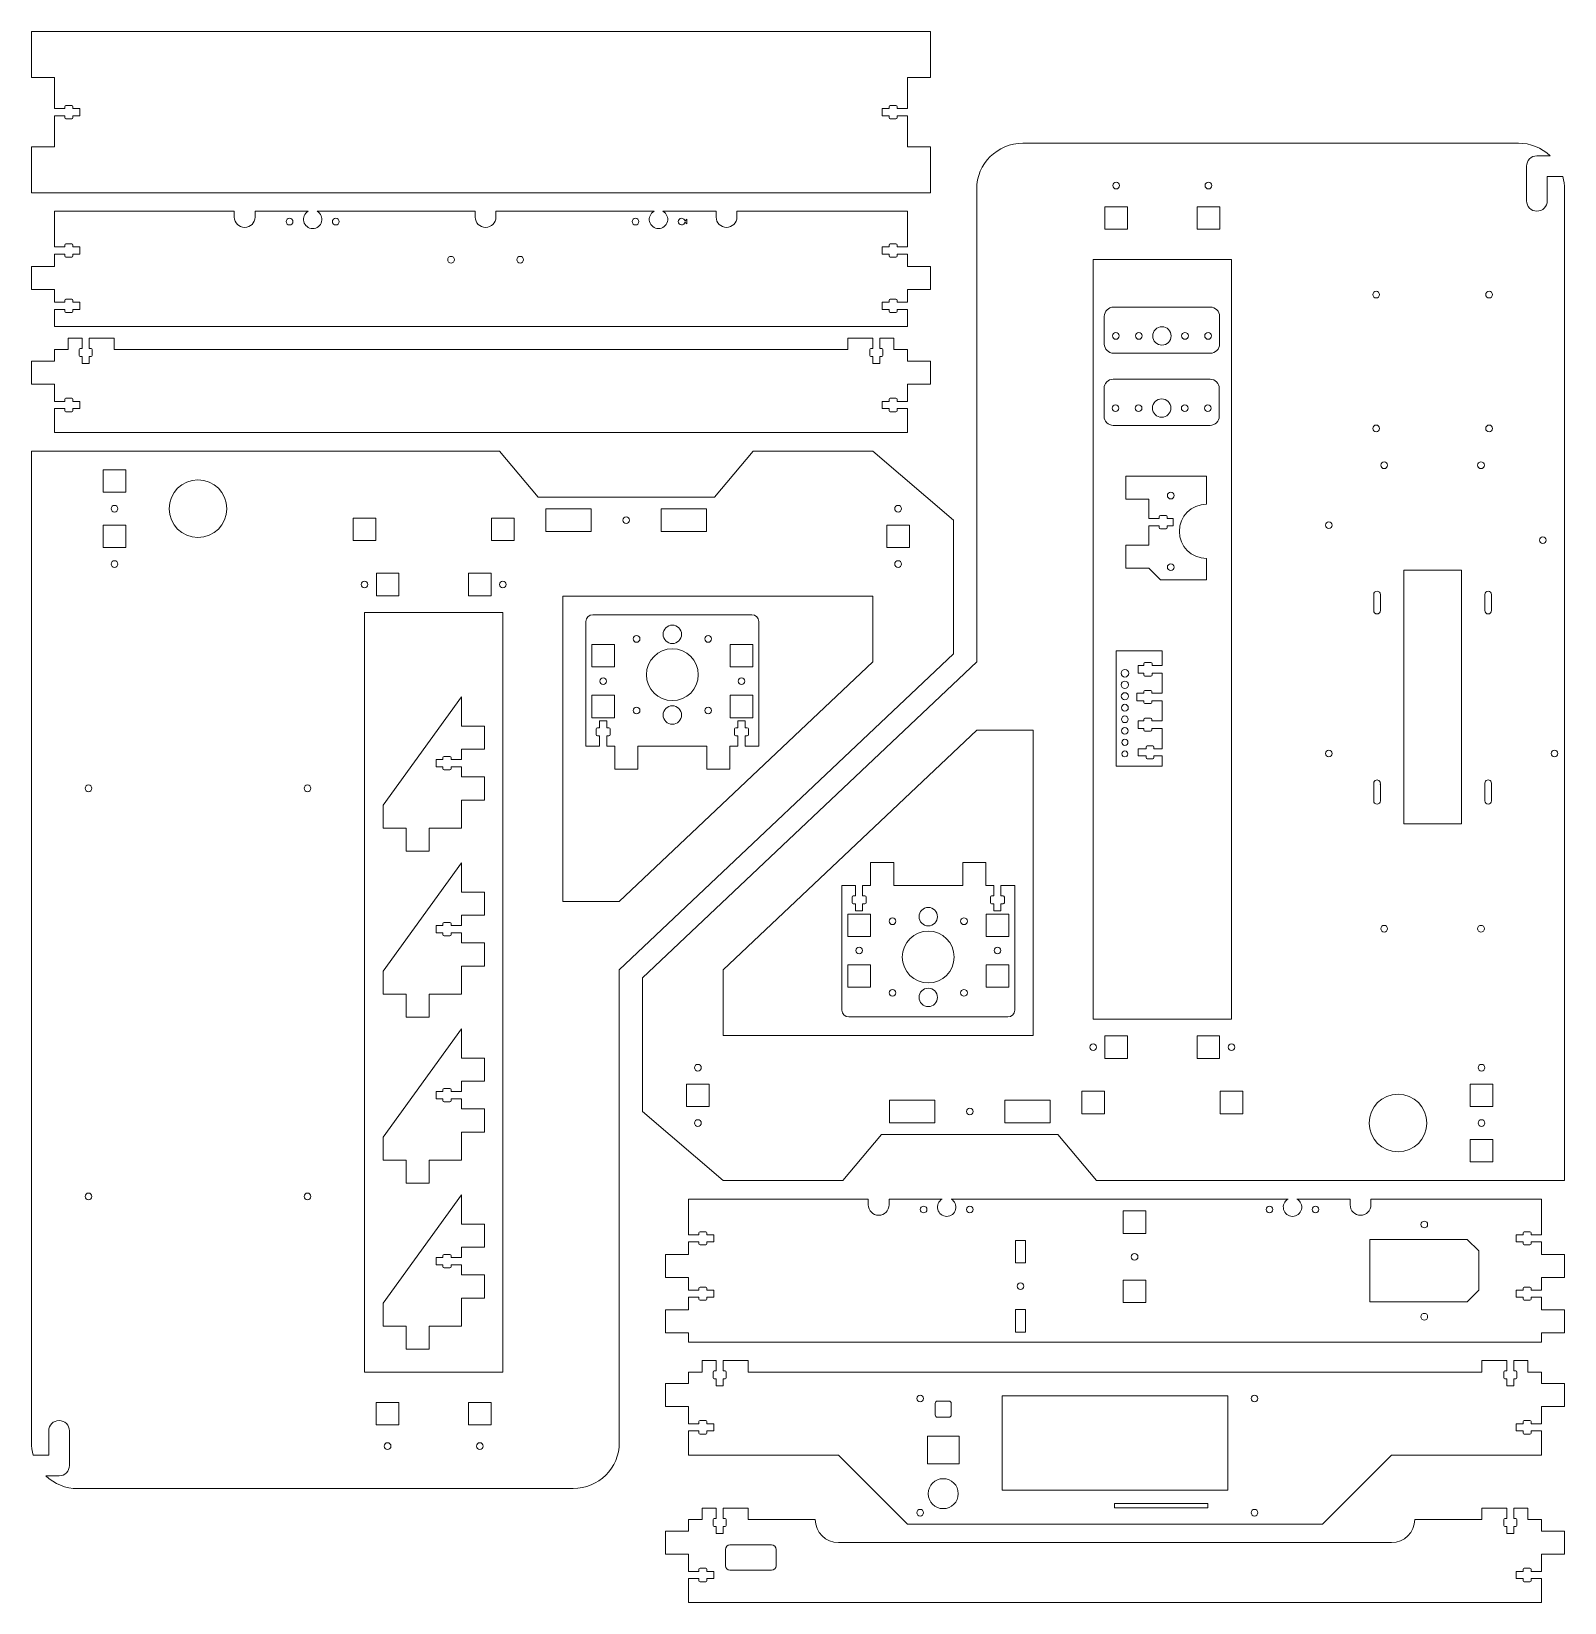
# Model space of a CAD drawing. Header units: millimetres. Extents: x 5 to 670, y 3 to 685.
import ezdxf

# ---------------------------------------------------------------- set-up
doc = ezdxf.new("R2010")
doc.units = ezdxf.units.MM

msp = doc.modelspace()

# ---------------------------------------------------------------- linework, layer by layer
at = {"color": 7, "linetype": 'Continuous', "lineweight": 15}
for p, q in [((5.19, 664.94), (5.19, 684.94)), ((395.19, 684.94), (5.19, 684.94)), ((395.19, 664.94), (395.19, 684.94)), ((15.19, 664.94), (5.19, 664.94)), ((15.19, 664.94), (15.19, 651.49)), ((385.19, 664.94), (395.19, 664.94)), ((385.19, 651.49), (385.19, 664.94)), ((15.19, 651.49), (19.69, 651.49)), ((19.69, 648.39), (15.19, 648.39)), ((15.19, 648.39), (15.19, 634.94)), ((19.69, 651.49), (19.69, 652.29)), ((19.69, 647.59), (19.69, 648.39)), ((20.19, 652.79), (22.69, 652.79)), ((23.19, 652.29), (23.19, 651.49)), ((23.19, 651.49), (26.19, 651.49)), ((23.19, 648.39), (23.19, 647.59)), ((26.19, 648.39), (23.19, 648.39)), ((26.19, 651.49), (26.19, 648.39)), ((377.19, 651.49), (374.19, 651.49)), ((374.19, 651.49), (374.19, 648.39)), ((374.19, 648.39), (377.19, 648.39)), ((377.19, 652.29), (377.19, 651.49)), ((377.19, 648.39), (377.19, 647.59)), ((380.19, 652.79), (377.69, 652.79)), ((380.69, 651.49), (380.69, 652.29)), ((385.19, 651.49), (380.69, 651.49)), ((380.69, 647.59), (380.69, 648.39)), ((380.69, 648.39), (385.19, 648.39)), ((385.19, 634.94), (385.19, 648.39)), ((22.69, 647.09), (20.19, 647.09)), ((377.69, 647.09), (380.19, 647.09)), ((5.19, 614.94), (5.19, 634.94)), ((5.19, 634.94), (15.19, 634.94)), ((395.19, 634.94), (385.19, 634.94)), ((395.19, 614.94), (395.19, 634.94)), ((650.19, 636.48), (435.19, 636.48)), ((663.97, 630.98), (658.19, 630.98)), ((653.69, 626.48), (653.69, 611.48)), ((662.69, 611.48), (662.69, 621.98)), ((662.69, 621.98), (669.42, 621.98)), ((5.19, 614.94), (395.19, 614.94)), ((415.19, 616.48), (415.19, 411.48)), ((670.19, 186.48), (670.19, 616.48)), ((15.19, 591.49), (15.19, 606.94)), ((15.19, 606.94), (93.19, 606.94)), ((93.19, 606.94), (93.19, 604.44)), ((102.19, 604.44), (102.19, 606.94)), ((102.19, 606.94), (125.26, 606.94)), ((129.13, 606.94), (197.69, 606.94)), ((197.69, 606.94), (197.69, 604.44)), ((206.69, 604.44), (206.69, 606.94)), ((206.69, 606.94), (275.26, 606.94)), ((279.13, 606.94), (302.19, 606.94)), ((302.19, 606.94), (302.19, 604.44)), ((311.19, 604.44), (311.19, 606.94)), ((311.19, 606.94), (385.19, 606.94)), ((385.19, 591.49), (385.19, 606.94)), ((480.62, 608.91), (470.77, 608.91)), ((470.77, 608.91), (470.77, 599.21)), ((480.62, 599.21), (480.62, 608.91)), ((520.62, 608.91), (510.77, 608.91)), ((510.77, 608.91), (510.77, 599.21)), ((520.62, 599.21), (520.62, 608.91)), ((289.44, 603.44), (288.63, 602.63)), ((288.63, 602.25), (289.44, 601.44)), ((289.44, 601.44), (289.44, 603.44)), ((470.77, 599.21), (480.62, 599.21)), ((510.77, 599.21), (520.62, 599.21)), ((19.69, 591.49), (15.19, 591.49)), ((15.19, 582.94), (15.19, 588.39)), ((15.19, 588.39), (19.69, 588.39)), ((19.69, 592.29), (19.69, 591.49)), ((19.69, 588.39), (19.69, 587.59)), ((22.69, 592.79), (20.19, 592.79)), ((20.19, 587.09), (22.69, 587.09)), ((23.19, 591.49), (23.19, 592.29)), ((26.19, 591.49), (23.19, 591.49)), ((23.19, 587.59), (23.19, 588.39)), ((23.19, 588.39), (26.19, 588.39)), ((26.19, 588.39), (26.19, 591.49)), ((374.19, 591.49), (377.19, 591.49)), ((374.19, 588.39), (374.19, 591.49)), ((377.19, 588.39), (374.19, 588.39)), ((377.19, 591.49), (377.19, 592.29)), ((377.19, 587.59), (377.19, 588.39)), ((377.69, 592.79), (380.19, 592.79)), ((380.19, 587.09), (377.69, 587.09)), ((380.69, 592.29), (380.69, 591.49)), ((380.69, 591.49), (385.19, 591.49)), ((380.69, 588.39), (380.69, 587.59)), ((385.19, 588.39), (380.69, 588.39)), ((385.19, 582.94), (385.19, 588.39)), ((525.69, 586.06), (465.69, 586.06)), ((465.69, 586.06), (465.69, 256.48)), ((525.69, 256.48), (525.69, 586.06)), ((5.19, 572.94), (5.19, 582.94)), ((5.19, 582.94), (15.19, 582.94)), ((395.19, 582.94), (385.19, 582.94)), ((395.19, 572.94), (395.19, 582.94)), ((15.19, 572.94), (5.19, 572.94)), ((15.19, 572.94), (15.19, 567.49)), ((385.19, 572.94), (395.19, 572.94)), ((385.19, 572.94), (385.19, 567.49)), ((19.69, 567.49), (15.19, 567.49)), ((19.69, 568.29), (19.69, 567.49)), ((22.69, 568.79), (20.19, 568.79)), ((23.19, 567.49), (23.19, 568.29)), ((26.19, 567.49), (23.19, 567.49)), ((26.19, 564.39), (26.19, 567.49)), ((374.19, 567.49), (377.19, 567.49)), ((374.19, 564.39), (374.19, 567.49)), ((377.19, 567.49), (377.19, 568.29)), ((377.69, 568.79), (380.19, 568.79)), ((380.69, 568.29), (380.69, 567.49)), ((380.69, 567.49), (385.19, 567.49)), ((15.19, 564.39), (15.19, 556.94)), ((15.19, 564.39), (19.69, 564.39)), ((19.69, 564.39), (19.69, 563.59)), ((20.19, 563.09), (22.69, 563.09)), ((23.19, 563.59), (23.19, 564.39)), ((23.19, 564.39), (26.19, 564.39)), ((377.19, 564.39), (374.19, 564.39)), ((377.19, 563.59), (377.19, 564.39)), ((380.19, 563.09), (377.69, 563.09)), ((380.69, 564.39), (380.69, 563.59)), ((385.19, 564.39), (380.69, 564.39)), ((385.19, 564.39), (385.19, 556.94)), ((470.55, 561.36), (470.55, 549.36)), ((516.55, 565.36), (474.55, 565.36)), ((520.55, 549.36), (520.55, 561.36)), ((15.19, 556.94), (385.19, 556.94)), ((15.19, 546.94), (15.19, 541.94)), ((15.19, 546.94), (21.09, 546.94)), ((21.09, 551.94), (21.09, 546.94)), ((27.14, 551.94), (21.09, 551.94)), ((25.84, 546.94), (25.84, 544.44)), ((27.14, 547.44), (26.34, 547.44)), ((27.14, 551.94), (27.14, 547.44)), ((30.24, 547.44), (30.24, 551.94)), ((41.09, 551.94), (30.24, 551.94)), ((31.04, 547.44), (30.24, 547.44)), ((31.54, 544.44), (31.54, 546.94)), ((41.09, 546.94), (41.09, 551.94)), ((41.09, 546.94), (359.29, 546.94)), ((359.29, 546.94), (359.29, 551.94)), ((359.29, 551.94), (370.14, 551.94)), ((368.84, 544.44), (368.84, 546.94)), ((369.34, 547.44), (370.14, 547.44)), ((370.14, 547.44), (370.14, 551.94)), ((373.24, 551.94), (373.24, 547.44)), ((373.24, 551.94), (379.29, 551.94)), ((373.24, 547.44), (374.04, 547.44)), ((374.54, 546.94), (374.54, 544.44)), ((379.29, 551.94), (379.29, 546.94)), ((379.29, 546.94), (385.19, 546.94)), ((385.19, 546.94), (385.19, 541.94)), ((474.55, 545.36), (516.55, 545.36)), ((5.19, 541.94), (5.19, 531.94)), ((15.19, 541.94), (5.19, 541.94)), ((26.34, 543.94), (27.14, 543.94)), ((27.14, 543.94), (27.14, 540.94)), ((27.14, 540.94), (30.24, 540.94)), ((30.24, 540.94), (30.24, 543.94)), ((30.24, 543.94), (31.04, 543.94)), ((370.14, 543.94), (369.34, 543.94)), ((370.14, 540.94), (370.14, 543.94)), ((373.24, 540.94), (370.14, 540.94)), ((373.24, 543.94), (373.24, 540.94)), ((374.04, 543.94), (373.24, 543.94)), ((385.19, 541.94), (395.19, 541.94)), ((395.19, 541.94), (395.19, 531.94)), ((5.19, 531.94), (15.19, 531.94)), ((15.19, 531.94), (15.19, 524.49)), ((395.19, 531.94), (385.19, 531.94)), ((385.19, 531.94), (385.19, 524.49)), ((516.43, 534.07), (474.43, 534.07)), ((19.69, 525.44), (19.69, 524.49)), ((22.69, 525.94), (20.19, 525.94)), ((23.19, 524.49), (23.19, 525.44)), ((377.19, 524.49), (377.19, 525.44)), ((377.69, 525.94), (380.19, 525.94)), ((380.69, 525.44), (380.69, 524.49)), ((470.43, 530.07), (470.43, 518.07)), ((520.43, 518.07), (520.43, 530.07)), ((19.69, 524.49), (15.19, 524.49)), ((15.19, 521.39), (15.19, 510.94)), ((15.19, 521.39), (19.69, 521.39)), ((19.69, 521.39), (19.69, 520.44)), ((20.19, 519.94), (22.69, 519.94)), ((26.19, 524.49), (23.19, 524.49)), ((23.19, 520.44), (23.19, 521.39)), ((23.19, 521.39), (26.19, 521.39)), ((26.19, 521.39), (26.19, 524.49)), ((374.19, 524.49), (377.19, 524.49)), ((374.19, 521.39), (374.19, 524.49)), ((377.19, 521.39), (374.19, 521.39)), ((377.19, 520.44), (377.19, 521.39)), ((380.19, 519.94), (377.69, 519.94)), ((380.69, 524.49), (385.19, 524.49)), ((380.69, 521.39), (380.69, 520.44)), ((385.19, 521.39), (380.69, 521.39)), ((385.19, 521.39), (385.19, 510.94)), ((474.43, 514.07), (516.43, 514.07)), ((15.19, 510.94), (385.19, 510.94)), ((5.19, 502.94), (5.19, 72.94)), ((208.19, 502.94), (5.19, 502.94)), ((224.97, 482.94), (208.19, 502.94)), ((318.19, 502.94), (301.41, 482.94)), ((370.19, 502.94), (318.19, 502.94)), ((405.19, 472.94), (370.19, 502.94)), ((46.12, 494.79), (36.27, 494.79)), ((36.27, 494.79), (36.27, 485.09)), ((46.12, 485.09), (46.12, 494.79)), ((479.86, 492.1), (514.86, 492.1)), ((479.86, 482.1), (479.86, 492.1)), ((514.86, 492.1), (514.86, 479.85)), ((36.27, 485.09), (46.12, 485.09)), ((301.41, 482.94), (224.97, 482.94)), ((248.04, 477.87), (228.34, 477.87)), ((228.34, 477.87), (228.34, 468.02)), ((248.04, 468.02), (248.04, 477.87)), ((298.04, 477.87), (278.34, 477.87)), ((278.34, 477.87), (278.34, 468.02)), ((298.04, 468.02), (298.04, 477.87)), ((489.86, 482.1), (479.86, 482.1)), ((489.86, 473.65), (489.86, 482.1)), ((46.12, 470.79), (36.27, 470.79)), ((36.27, 470.79), (36.27, 461.09)), ((46.12, 461.09), (46.12, 470.79)), ((154.62, 473.89), (144.77, 473.89)), ((144.77, 473.89), (144.77, 464.19)), ((154.62, 464.19), (154.62, 473.89)), ((214.62, 473.89), (204.77, 473.89)), ((204.77, 473.89), (204.77, 464.19)), ((214.62, 464.19), (214.62, 473.89)), ((386.02, 470.79), (376.17, 470.79)), ((376.17, 470.79), (376.17, 461.09)), ((386.02, 461.09), (386.02, 470.79)), ((405.19, 414.94), (405.19, 472.94)), ((489.86, 473.65), (494.36, 473.65)), ((489.86, 462.1), (489.86, 470.55)), ((494.36, 470.55), (489.86, 470.55)), ((494.36, 473.65), (494.36, 474.45)), ((494.36, 469.75), (494.36, 470.55)), ((494.86, 474.95), (497.36, 474.95)), ((497.86, 474.45), (497.86, 473.65)), ((497.86, 473.65), (500.36, 473.65)), ((500.36, 470.55), (497.86, 470.55)), ((497.86, 470.55), (497.86, 469.75)), ((500.36, 473.65), (500.36, 470.55)), ((144.77, 464.19), (154.62, 464.19)), ((204.77, 464.19), (214.62, 464.19)), ((228.34, 468.02), (248.04, 468.02)), ((278.34, 468.02), (298.04, 468.02)), ((497.36, 469.25), (494.86, 469.25)), ((36.27, 461.09), (46.12, 461.09)), ((376.17, 461.09), (386.02, 461.09)), ((479.86, 462.1), (489.86, 462.1)), ((479.86, 452.1), (479.86, 462.1)), ((164.54, 449.97), (154.84, 449.97)), ((154.84, 449.97), (154.84, 440.12)), ((164.54, 440.12), (164.54, 449.97)), ((204.54, 449.97), (194.84, 449.97)), ((194.84, 449.97), (194.84, 440.12)), ((204.54, 440.12), (204.54, 449.97)), ((489.86, 452.1), (479.86, 452.1)), ((489.86, 452.1), (494.86, 447.1)), ((514.86, 456.35), (514.86, 447.1)), ((625.44, 451.27), (600.44, 451.27)), ((600.44, 451.27), (600.44, 341.27)), ((625.44, 341.27), (625.44, 451.27)), ((514.86, 447.1), (494.86, 447.1)), ((154.84, 440.12), (164.54, 440.12)), ((194.84, 440.12), (204.54, 440.12)), ((370.19, 439.94), (235.69, 439.94)), ((235.69, 439.94), (235.69, 307.52)), ((370.19, 411.45), (370.19, 439.94)), ((587.39, 433.72), (587.39, 440.72)), ((590.29, 440.72), (590.29, 433.72)), ((635.59, 440.72), (635.59, 433.72)), ((638.49, 433.72), (638.49, 440.72)), ((209.69, 432.94), (149.69, 432.94)), ((149.69, 432.94), (149.69, 103.37)), ((209.69, 103.37), (209.69, 432.94)), ((317.69, 431.94), (248.69, 431.94)), ((245.69, 428.94), (245.69, 374.94)), ((320.69, 428.94), (320.69, 374.94)), ((248.27, 418.99), (248.27, 409.29)), ((258.12, 418.99), (248.27, 418.99)), ((258.12, 409.29), (258.12, 418.99)), ((308.27, 418.99), (318.12, 418.99)), ((308.27, 409.29), (308.27, 418.99)), ((318.12, 418.99), (318.12, 409.29)), ((475.69, 416.26), (475.69, 366.26)), ((495.69, 416.26), (475.69, 416.26)), ((495.69, 409.96), (495.69, 416.26)), ((248.27, 409.29), (258.12, 409.29)), ((260.19, 277.94), (405.19, 414.94)), ((260.19, 307.52), (370.19, 411.45)), ((415.19, 411.48), (270.19, 274.48)), ((318.12, 409.29), (308.27, 409.29)), ((487.69, 409.96), (485.19, 409.96)), ((485.19, 409.96), (485.19, 406.56)), ((487.69, 410.66), (487.69, 409.96)), ((490.74, 411.16), (488.19, 411.16)), ((491.24, 409.96), (491.24, 410.66)), ((495.69, 409.96), (491.24, 409.96)), ((485.19, 406.56), (487.69, 406.56)), ((487.69, 406.56), (487.69, 405.86)), ((488.19, 405.36), (490.74, 405.36)), ((491.24, 405.86), (491.24, 406.56)), ((491.24, 406.56), (495.69, 406.56)), ((495.69, 397.91), (495.69, 406.56)), ((191.69, 396.37), (157.69, 349.37)), ((191.69, 383.57), (191.69, 396.37)), ((258.12, 396.99), (248.27, 396.99)), ((248.27, 396.99), (248.27, 387.29)), ((258.12, 387.29), (258.12, 396.99)), ((308.27, 396.99), (318.12, 396.99)), ((308.27, 387.29), (308.27, 396.99)), ((318.12, 396.99), (318.12, 387.29)), ((487.69, 397.91), (484.69, 397.91)), ((484.69, 397.91), (484.69, 394.61)), ((487.69, 398.61), (487.69, 397.91)), ((490.69, 399.11), (488.19, 399.11)), ((491.19, 397.91), (491.19, 398.61)), ((495.69, 397.91), (491.19, 397.91)), ((484.69, 394.61), (487.69, 394.61)), ((487.69, 394.61), (487.69, 393.91)), ((488.19, 393.41), (490.69, 393.41)), ((491.19, 393.91), (491.19, 394.61)), ((491.19, 394.61), (495.69, 394.61)), ((495.69, 385.86), (495.69, 394.61)), ((201.69, 383.57), (191.69, 383.57)), ((201.69, 373.57), (201.69, 383.57)), ((248.27, 387.29), (258.12, 387.29)), ((250.19, 382.44), (250.19, 379.94)), ((251.64, 382.94), (250.69, 382.94)), ((254.74, 385.94), (251.64, 385.94)), ((251.64, 385.94), (251.64, 382.94)), ((254.74, 382.94), (254.74, 385.94)), ((255.69, 382.94), (254.74, 382.94)), ((256.19, 379.94), (256.19, 382.44)), ((415.19, 381.91), (305.19, 277.97)), ((318.12, 387.29), (308.27, 387.29)), ((310.19, 379.94), (310.19, 382.44)), ((310.69, 382.94), (311.64, 382.94)), ((311.64, 385.94), (314.74, 385.94)), ((311.64, 382.94), (311.64, 385.94)), ((314.74, 385.94), (314.74, 382.94)), ((314.74, 382.94), (315.69, 382.94)), ((316.19, 382.44), (316.19, 379.94)), ((439.69, 381.91), (415.19, 381.91)), ((439.69, 249.48), (439.69, 381.91)), ((487.69, 385.86), (485.19, 385.86)), ((485.19, 385.86), (485.19, 382.66)), ((485.19, 382.66), (487.69, 382.66)), ((487.69, 386.56), (487.69, 385.86)), ((487.69, 382.66), (487.69, 381.96)), ((490.64, 387.06), (488.19, 387.06)), ((491.14, 385.86), (491.14, 386.56)), ((495.69, 385.86), (491.14, 385.86)), ((491.14, 381.96), (491.14, 382.66)), ((491.14, 382.66), (495.69, 382.66)), ((495.69, 373.76), (495.69, 382.66)), ((245.69, 374.94), (251.64, 374.94)), ((250.69, 379.44), (251.64, 379.44)), ((251.64, 379.44), (251.64, 374.94)), ((254.74, 374.94), (254.74, 379.44)), ((254.74, 379.44), (255.69, 379.44)), ((254.74, 374.94), (258.19, 374.94)), ((258.19, 374.94), (258.19, 364.94)), ((268.19, 364.94), (268.19, 374.94)), ((268.19, 374.94), (298.19, 374.94)), ((298.19, 364.94), (298.19, 374.94)), ((311.64, 374.94), (308.19, 374.94)), ((308.19, 374.94), (308.19, 364.94)), ((311.64, 379.44), (310.69, 379.44)), ((311.64, 374.94), (311.64, 379.44)), ((314.74, 379.44), (314.74, 374.94)), ((315.69, 379.44), (314.74, 379.44)), ((320.69, 374.94), (314.74, 374.94)), ((488.19, 381.46), (490.64, 381.46)), ((491.59, 375.01), (489.19, 375.01)), ((183.69, 369.12), (180.69, 369.12)), ((180.69, 369.12), (180.69, 366.02)), ((183.69, 369.92), (183.69, 369.12)), ((186.69, 370.42), (184.19, 370.42)), ((187.19, 369.12), (187.19, 369.92)), ((191.69, 369.12), (187.19, 369.12)), ((191.69, 373.57), (201.69, 373.57)), ((191.69, 369.12), (191.69, 373.57)), ((488.69, 373.76), (485.19, 373.76)), ((485.19, 373.76), (485.19, 370.76)), ((485.19, 370.76), (488.69, 370.76)), ((488.69, 374.51), (488.69, 373.76)), ((488.69, 370.76), (488.69, 370.01)), ((489.19, 369.51), (491.59, 369.51)), ((492.09, 373.76), (492.09, 374.51)), ((495.69, 373.76), (492.09, 373.76)), ((492.09, 370.01), (492.09, 370.76)), ((492.09, 370.76), (495.69, 370.76)), ((495.69, 366.26), (495.69, 370.76)), ((180.69, 366.02), (183.69, 366.02)), ((183.69, 366.02), (183.69, 365.22)), ((184.19, 364.72), (186.69, 364.72)), ((187.19, 365.22), (187.19, 366.02)), ((187.19, 366.02), (191.69, 366.02)), ((191.69, 361.57), (191.69, 366.02)), ((201.69, 361.57), (191.69, 361.57)), ((201.69, 351.57), (201.69, 361.57)), ((258.19, 364.94), (268.19, 364.94)), ((308.19, 364.94), (298.19, 364.94)), ((475.69, 366.26), (495.69, 366.26)), ((587.39, 351.22), (587.39, 358.22)), ((590.29, 358.22), (590.29, 351.22)), ((635.59, 358.22), (635.59, 351.22)), ((638.49, 351.22), (638.49, 358.22)), ((157.69, 349.37), (157.69, 339.37)), ((191.69, 351.57), (201.69, 351.57)), ((191.69, 339.37), (191.69, 351.57)), ((600.44, 341.27), (625.44, 341.27)), ((157.69, 339.37), (167.69, 339.37)), ((167.69, 339.37), (167.69, 329.37)), ((177.69, 339.37), (191.69, 339.37)), ((177.69, 329.37), (177.69, 339.37)), ((167.69, 329.37), (177.69, 329.37)), ((191.69, 324.37), (157.69, 277.37)), ((191.69, 311.57), (191.69, 324.37)), ((369.19, 314.48), (369.19, 324.48)), ((369.19, 324.48), (379.19, 324.48)), ((379.19, 324.48), (379.19, 314.48)), ((409.19, 324.48), (409.19, 314.48)), ((419.19, 324.48), (409.19, 324.48)), ((419.19, 314.48), (419.19, 324.48)), ((356.69, 314.48), (362.64, 314.48)), ((356.69, 260.48), (356.69, 314.48)), ((362.64, 309.98), (362.64, 314.48)), ((365.74, 314.48), (365.74, 309.98)), ((365.74, 314.48), (369.19, 314.48)), ((409.19, 314.48), (379.19, 314.48)), ((422.64, 314.48), (419.19, 314.48)), ((422.64, 314.48), (422.64, 309.98)), ((431.69, 314.48), (425.74, 314.48)), ((425.74, 309.98), (425.74, 314.48)), ((431.69, 260.48), (431.69, 314.48)), ((201.69, 311.57), (191.69, 311.57)), ((201.69, 301.57), (201.69, 311.57)), ((235.69, 307.52), (260.19, 307.52)), ((361.19, 306.98), (361.19, 309.48)), ((361.69, 309.98), (362.64, 309.98)), ((365.74, 309.98), (366.69, 309.98)), ((367.19, 309.48), (367.19, 306.98)), ((421.19, 309.48), (421.19, 306.98)), ((422.64, 309.98), (421.69, 309.98)), ((426.69, 309.98), (425.74, 309.98)), ((427.19, 306.98), (427.19, 309.48)), ((191.69, 301.57), (201.69, 301.57)), ((191.69, 297.12), (191.69, 301.57)), ((359.27, 292.43), (359.27, 302.13)), ((359.27, 302.13), (369.12, 302.13)), ((362.64, 306.48), (361.69, 306.48)), ((362.64, 303.48), (362.64, 306.48)), ((365.74, 303.48), (362.64, 303.48)), ((365.74, 306.48), (365.74, 303.48)), ((366.69, 306.48), (365.74, 306.48)), ((369.12, 302.13), (369.12, 292.43)), ((429.12, 302.13), (419.27, 302.13)), ((419.27, 302.13), (419.27, 292.43)), ((421.69, 306.48), (422.64, 306.48)), ((422.64, 306.48), (422.64, 303.48)), ((422.64, 303.48), (425.74, 303.48)), ((425.74, 303.48), (425.74, 306.48)), ((425.74, 306.48), (426.69, 306.48)), ((429.12, 292.43), (429.12, 302.13)), ((183.69, 297.12), (180.69, 297.12)), ((180.69, 297.12), (180.69, 294.02)), ((180.69, 294.02), (183.69, 294.02)), ((183.69, 297.92), (183.69, 297.12)), ((183.69, 294.02), (183.69, 293.22)), ((186.69, 298.42), (184.19, 298.42)), ((187.19, 297.12), (187.19, 297.92)), ((191.69, 297.12), (187.19, 297.12)), ((187.19, 293.22), (187.19, 294.02)), ((187.19, 294.02), (191.69, 294.02)), ((191.69, 289.57), (191.69, 294.02)), ((184.19, 292.72), (186.69, 292.72)), ((201.69, 289.57), (191.69, 289.57)), ((201.69, 279.57), (201.69, 289.57)), ((369.12, 292.43), (359.27, 292.43)), ((419.27, 292.43), (429.12, 292.43)), ((191.69, 279.57), (201.69, 279.57)), ((191.69, 267.37), (191.69, 279.57)), ((359.27, 280.13), (369.12, 280.13)), ((359.27, 270.43), (359.27, 280.13)), ((369.12, 280.13), (369.12, 270.43)), ((419.27, 280.13), (419.27, 270.43)), ((429.12, 280.13), (419.27, 280.13)), ((429.12, 270.43), (429.12, 280.13)), ((157.69, 277.37), (157.69, 267.37)), ((260.19, 72.94), (260.19, 277.94)), ((270.19, 274.48), (270.19, 216.48)), ((305.19, 277.97), (305.19, 249.48)), ((157.69, 267.37), (167.69, 267.37)), ((167.69, 267.37), (167.69, 257.37)), ((177.69, 267.37), (191.69, 267.37)), ((177.69, 257.37), (177.69, 267.37)), ((369.12, 270.43), (359.27, 270.43)), ((419.27, 270.43), (429.12, 270.43)), ((191.69, 252.37), (157.69, 205.37)), ((167.69, 257.37), (177.69, 257.37)), ((191.69, 239.57), (191.69, 252.37)), ((359.69, 257.48), (428.69, 257.48)), ((465.69, 256.48), (525.69, 256.48)), ((305.19, 249.48), (439.69, 249.48)), ((480.54, 249.31), (470.84, 249.31)), ((470.84, 249.31), (470.84, 239.46)), ((480.54, 239.46), (480.54, 249.31)), ((520.54, 249.31), (510.84, 249.31)), ((510.84, 249.31), (510.84, 239.46)), ((520.54, 239.46), (520.54, 249.31)), ((201.69, 239.57), (191.69, 239.57)), ((201.69, 229.57), (201.69, 239.57)), ((470.84, 239.46), (480.54, 239.46)), ((510.84, 239.46), (520.54, 239.46)), ((183.69, 225.12), (180.69, 225.12)), ((180.69, 225.12), (180.69, 222.02)), ((183.69, 225.92), (183.69, 225.12)), ((186.69, 226.42), (184.19, 226.42)), ((187.19, 225.12), (187.19, 225.92)), ((191.69, 225.12), (187.19, 225.12)), ((191.69, 229.57), (201.69, 229.57)), ((191.69, 225.12), (191.69, 229.57)), ((299.22, 228.33), (289.37, 228.33)), ((289.37, 228.33), (289.37, 218.63)), ((299.22, 218.63), (299.22, 228.33)), ((470.62, 225.23), (460.77, 225.23)), ((460.77, 225.23), (460.77, 215.53)), ((470.62, 215.53), (470.62, 225.23)), ((530.62, 225.23), (520.77, 225.23)), ((520.77, 225.23), (520.77, 215.53)), ((530.62, 215.53), (530.62, 225.23)), ((639.12, 228.33), (629.27, 228.33)), ((629.27, 228.33), (629.27, 218.63)), ((639.12, 218.63), (639.12, 228.33)), ((180.69, 222.02), (183.69, 222.02)), ((183.69, 222.02), (183.69, 221.22)), ((184.19, 220.72), (186.69, 220.72)), ((187.19, 221.22), (187.19, 222.02)), ((187.19, 222.02), (191.69, 222.02)), ((191.69, 217.57), (191.69, 222.02)), ((289.37, 218.63), (299.22, 218.63)), ((397.04, 221.41), (377.34, 221.41)), ((377.34, 221.41), (377.34, 211.56)), ((397.04, 211.56), (397.04, 221.41)), ((447.04, 221.41), (427.34, 221.41)), ((427.34, 221.41), (427.34, 211.56)), ((447.04, 211.56), (447.04, 221.41)), ((629.27, 218.63), (639.12, 218.63)), ((201.69, 217.57), (191.69, 217.57)), ((201.69, 207.57), (201.69, 217.57)), ((270.19, 216.48), (305.19, 186.48)), ((377.34, 211.56), (397.04, 211.56)), ((427.34, 211.56), (447.04, 211.56)), ((460.77, 215.53), (470.62, 215.53)), ((520.77, 215.53), (530.62, 215.53)), ((157.69, 205.37), (157.69, 195.37)), ((191.69, 207.57), (201.69, 207.57)), ((191.69, 195.37), (191.69, 207.57)), ((357.19, 186.48), (373.97, 206.48)), ((373.97, 206.48), (450.41, 206.48)), ((450.41, 206.48), (467.19, 186.48)), ((639.12, 204.33), (629.27, 204.33)), ((629.27, 204.33), (629.27, 194.63)), ((639.12, 194.63), (639.12, 204.33)), ((157.69, 195.37), (167.69, 195.37)), ((167.69, 195.37), (167.69, 185.37)), ((177.69, 195.37), (191.69, 195.37)), ((177.69, 185.37), (177.69, 195.37)), ((629.27, 194.63), (639.12, 194.63)), ((167.69, 185.37), (177.69, 185.37)), ((305.19, 186.48), (357.19, 186.48)), ((467.19, 186.48), (670.19, 186.48)), ((191.69, 180.37), (157.69, 133.37)), ((191.69, 167.57), (191.69, 180.37)), ((290.19, 178.48), (290.19, 163.03)), ((368.19, 178.48), (290.19, 178.48)), ((368.19, 178.48), (368.19, 175.98)), ((377.19, 175.98), (377.19, 178.48)), ((400.26, 178.48), (377.19, 178.48)), ((550.26, 178.48), (404.13, 178.48)), ((577.19, 178.48), (554.13, 178.48)), ((577.19, 178.48), (577.19, 175.98)), ((586.19, 175.98), (586.19, 178.48)), ((660.19, 178.48), (586.19, 178.48)), ((660.19, 178.48), (660.19, 163.03)), ((488.62, 173.33), (478.77, 173.33)), ((478.77, 173.33), (478.77, 163.63)), ((488.62, 163.63), (488.62, 173.33)), ((201.69, 167.57), (191.69, 167.57)), ((201.69, 157.57), (201.69, 167.57)), ((294.69, 163.83), (294.69, 163.03)), ((297.69, 164.33), (295.19, 164.33)), ((298.19, 163.03), (298.19, 163.83)), ((478.77, 163.63), (488.62, 163.63)), ((652.19, 163.03), (652.19, 163.83)), ((652.69, 164.33), (655.19, 164.33)), ((655.69, 163.83), (655.69, 163.03)), ((191.69, 157.57), (201.69, 157.57)), ((191.69, 153.12), (191.69, 157.57)), ((294.69, 163.03), (290.19, 163.03)), ((290.19, 159.93), (290.19, 154.48)), ((290.19, 159.93), (294.69, 159.93)), ((294.69, 159.93), (294.69, 159.13)), ((295.19, 158.63), (297.69, 158.63)), ((301.19, 163.03), (298.19, 163.03)), ((298.19, 159.13), (298.19, 159.93)), ((298.19, 159.93), (301.19, 159.93)), ((301.19, 159.93), (301.19, 163.03)), ((436.37, 160.53), (432.02, 160.53)), ((432.02, 160.53), (432.02, 150.83)), ((436.37, 150.83), (436.37, 160.53)), ((585.73, 161), (585.73, 133.97)), ((627.98, 161), (585.73, 161)), ((632.98, 156), (627.98, 161)), ((649.19, 163.03), (652.19, 163.03)), ((649.19, 159.93), (649.19, 163.03)), ((652.19, 159.93), (649.19, 159.93)), ((652.19, 159.13), (652.19, 159.93)), ((655.19, 158.63), (652.69, 158.63)), ((655.69, 163.03), (660.19, 163.03)), ((655.69, 159.93), (655.69, 159.13)), ((660.19, 159.93), (655.69, 159.93)), ((660.19, 159.93), (660.19, 154.48)), ((183.69, 153.12), (180.69, 153.12)), ((180.69, 153.12), (180.69, 150.02)), ((180.69, 150.02), (183.69, 150.02)), ((183.69, 153.92), (183.69, 153.12)), ((183.69, 150.02), (183.69, 149.22)), ((186.69, 154.42), (184.19, 154.42)), ((187.19, 153.12), (187.19, 153.92)), ((191.69, 153.12), (187.19, 153.12)), ((187.19, 149.22), (187.19, 150.02)), ((187.19, 150.02), (191.69, 150.02)), ((191.69, 145.57), (191.69, 150.02)), ((280.19, 154.48), (280.19, 144.48)), ((290.19, 154.48), (280.19, 154.48)), ((432.02, 150.83), (436.37, 150.83)), ((632.98, 138.97), (632.98, 156)), ((660.19, 154.48), (670.19, 154.48)), ((670.19, 154.48), (670.19, 144.48)), ((184.19, 148.72), (186.69, 148.72)), ((201.69, 145.57), (191.69, 145.57)), ((201.69, 135.57), (201.69, 145.57)), ((280.19, 144.48), (290.19, 144.48)), ((290.19, 144.48), (290.19, 139.03)), ((488.62, 143.33), (478.77, 143.33)), ((478.77, 143.33), (478.77, 133.63)), ((488.62, 133.63), (488.62, 143.33)), ((670.19, 144.48), (660.19, 144.48)), ((660.19, 144.48), (660.19, 139.03)), ((294.69, 139.03), (290.19, 139.03)), ((294.69, 139.83), (294.69, 139.03)), ((297.69, 140.33), (295.19, 140.33)), ((298.19, 139.03), (298.19, 139.83)), ((301.19, 139.03), (298.19, 139.03)), ((301.19, 135.93), (301.19, 139.03)), ((627.98, 133.97), (632.98, 138.97)), ((649.19, 139.03), (652.19, 139.03)), ((649.19, 135.93), (649.19, 139.03)), ((652.19, 139.03), (652.19, 139.83)), ((652.69, 140.33), (655.19, 140.33)), ((655.69, 139.83), (655.69, 139.03)), ((655.69, 139.03), (660.19, 139.03)), ((157.69, 133.37), (157.69, 123.37)), ((191.69, 135.57), (201.69, 135.57)), ((191.69, 123.37), (191.69, 135.57)), ((280.19, 130.48), (280.19, 120.48)), ((290.19, 130.48), (280.19, 130.48)), ((290.19, 135.93), (290.19, 130.48)), ((290.19, 135.93), (294.69, 135.93)), ((294.69, 135.93), (294.69, 135.13)), ((295.19, 134.63), (297.69, 134.63)), ((298.19, 135.13), (298.19, 135.93)), ((298.19, 135.93), (301.19, 135.93)), ((436.37, 130.63), (432.02, 130.63)), ((432.02, 130.63), (432.02, 120.73)), ((436.37, 120.73), (436.37, 130.63)), ((478.77, 133.63), (488.62, 133.63)), ((585.73, 133.97), (627.98, 133.97)), ((652.19, 135.93), (649.19, 135.93)), ((652.19, 135.13), (652.19, 135.93)), ((655.19, 134.63), (652.69, 134.63)), ((655.69, 135.93), (655.69, 135.13)), ((660.19, 135.93), (655.69, 135.93)), ((660.19, 135.93), (660.19, 130.48)), ((660.19, 130.48), (670.19, 130.48)), ((670.19, 130.48), (670.19, 120.48)), ((157.69, 123.37), (167.69, 123.37)), ((167.69, 123.37), (167.69, 113.37)), ((177.69, 123.37), (191.69, 123.37)), ((177.69, 113.37), (177.69, 123.37)), ((280.19, 120.48), (290.19, 120.48)), ((290.19, 120.48), (290.19, 116.48)), ((290.19, 116.48), (660.19, 116.48)), ((432.02, 120.73), (436.37, 120.73)), ((670.19, 120.48), (660.19, 120.48)), ((660.19, 120.48), (660.19, 116.48)), ((167.69, 113.37), (177.69, 113.37)), ((149.69, 103.37), (209.69, 103.37)), ((290.19, 103.48), (290.19, 98.48)), ((290.19, 103.48), (296.09, 103.48)), ((296.09, 108.48), (296.09, 103.48)), ((302.14, 108.48), (296.09, 108.48)), ((300.84, 103.48), (300.84, 100.98)), ((302.14, 103.98), (301.34, 103.98)), ((302.14, 108.48), (302.14, 103.98)), ((305.24, 103.98), (305.24, 108.48)), ((316.09, 108.48), (305.24, 108.48)), ((306.04, 103.98), (305.24, 103.98)), ((306.54, 100.98), (306.54, 103.48)), ((316.09, 103.48), (316.09, 108.48)), ((316.09, 103.48), (634.29, 103.48)), ((634.29, 103.48), (634.29, 108.48)), ((634.29, 108.48), (645.14, 108.48)), ((643.84, 100.98), (643.84, 103.48)), ((644.34, 103.98), (645.14, 103.98)), ((645.14, 103.98), (645.14, 108.48)), ((648.24, 108.48), (648.24, 103.98)), ((648.24, 108.48), (654.29, 108.48)), ((648.24, 103.98), (649.04, 103.98)), ((649.54, 103.48), (649.54, 100.98)), ((654.29, 108.48), (654.29, 103.48)), ((654.29, 103.48), (660.19, 103.48)), ((660.19, 103.48), (660.19, 98.48)), ((280.19, 98.48), (280.19, 88.48)), ((290.19, 98.48), (280.19, 98.48)), ((301.34, 100.48), (302.14, 100.48)), ((302.14, 100.48), (302.14, 97.48)), ((302.14, 97.48), (305.24, 97.48)), ((305.24, 97.48), (305.24, 100.48)), ((305.24, 100.48), (306.04, 100.48)), ((645.14, 100.48), (644.34, 100.48)), ((645.14, 97.48), (645.14, 100.48)), ((648.24, 97.48), (645.14, 97.48)), ((648.24, 100.48), (648.24, 97.48)), ((649.04, 100.48), (648.24, 100.48)), ((660.19, 98.48), (670.19, 98.48)), ((670.19, 98.48), (670.19, 88.48)), ((164.62, 90.22), (154.77, 90.22)), ((154.77, 90.22), (154.77, 80.52)), ((164.62, 80.52), (164.62, 90.22)), ((204.62, 90.22), (194.77, 90.22)), ((194.77, 90.22), (194.77, 80.52)), ((204.62, 80.52), (204.62, 90.22)), ((397.19, 89.87), (397.19, 84.87)), ((403.19, 90.87), (398.19, 90.87)), ((404.19, 84.87), (404.19, 89.87)), ((524.19, 93.22), (426.19, 93.22)), ((426.19, 93.22), (426.19, 52.22)), ((524.19, 52.22), (524.19, 93.22)), ((280.19, 88.48), (290.19, 88.48)), ((290.19, 88.48), (290.19, 81.03)), ((294.69, 81.98), (294.69, 81.03)), ((297.69, 82.48), (295.19, 82.48)), ((298.19, 81.03), (298.19, 81.98)), ((398.19, 83.87), (403.19, 83.87)), ((652.19, 81.03), (652.19, 81.98)), ((652.69, 82.48), (655.19, 82.48)), ((655.69, 81.98), (655.69, 81.03)), ((670.19, 88.48), (660.19, 88.48)), ((660.19, 88.48), (660.19, 81.03)), ((12.69, 77.94), (12.69, 67.44)), ((21.69, 62.94), (21.69, 77.94)), ((154.77, 80.52), (164.62, 80.52)), ((194.77, 80.52), (204.62, 80.52)), ((294.69, 81.03), (290.19, 81.03)), ((290.19, 77.93), (290.19, 67.48)), ((290.19, 77.93), (294.69, 77.93)), ((294.69, 77.93), (294.69, 76.98)), ((295.19, 76.48), (297.69, 76.48)), ((301.19, 81.03), (298.19, 81.03)), ((298.19, 76.98), (298.19, 77.93)), ((298.19, 77.93), (301.19, 77.93)), ((301.19, 77.93), (301.19, 81.03)), ((407.59, 75.67), (393.79, 75.67)), ((393.79, 75.67), (393.79, 63.67)), ((407.59, 63.67), (407.59, 75.67)), ((649.19, 81.03), (652.19, 81.03)), ((649.19, 77.93), (649.19, 81.03)), ((652.19, 77.93), (649.19, 77.93)), ((652.19, 76.98), (652.19, 77.93)), ((655.19, 76.48), (652.69, 76.48)), ((655.69, 81.03), (660.19, 81.03)), ((655.69, 77.93), (655.69, 76.98)), ((660.19, 77.93), (655.69, 77.93)), ((660.19, 77.93), (660.19, 67.48)), ((12.69, 67.44), (5.96, 67.44)), ((290.19, 67.48), (355.19, 67.48)), ((355.19, 67.48), (385.19, 37.48)), ((393.79, 63.67), (407.59, 63.67)), ((565.19, 37.48), (595.19, 67.48)), ((595.19, 67.48), (660.19, 67.48)), ((11.42, 58.44), (17.19, 58.44)), ((25.19, 52.94), (240.19, 52.94)), ((426.19, 52.22), (524.19, 52.22)), ((296.09, 44.48), (296.09, 39.48)), ((302.14, 44.48), (296.09, 44.48)), ((302.14, 44.48), (302.14, 39.98)), ((305.24, 39.98), (305.24, 44.48)), ((316.09, 44.48), (305.24, 44.48)), ((316.09, 39.48), (316.09, 44.48)), ((515.39, 46.42), (474.99, 46.42)), ((474.99, 46.42), (474.99, 44.52)), ((474.99, 44.52), (515.39, 44.52)), ((515.39, 44.52), (515.39, 46.42)), ((634.29, 39.48), (634.29, 44.48)), ((634.29, 44.48), (645.14, 44.48)), ((645.14, 39.98), (645.14, 44.48)), ((648.24, 44.48), (648.24, 39.98)), ((648.24, 44.48), (654.29, 44.48)), ((654.29, 44.48), (654.29, 39.48)), ((280.19, 34.48), (280.19, 24.48)), ((290.19, 34.48), (280.19, 34.48)), ((290.19, 39.48), (290.19, 34.48)), ((290.19, 39.48), (296.09, 39.48)), ((300.84, 39.48), (300.84, 36.98)), ((302.14, 39.98), (301.34, 39.98)), ((301.34, 36.48), (302.14, 36.48)), ((302.14, 36.48), (302.14, 33.48)), ((306.04, 39.98), (305.24, 39.98)), ((305.24, 33.48), (305.24, 36.48)), ((305.24, 36.48), (306.04, 36.48)), ((306.54, 36.98), (306.54, 39.48)), ((316.09, 39.48), (345.19, 39.48)), ((385.19, 37.48), (565.19, 37.48)), ((605.19, 39.48), (634.29, 39.48)), ((643.84, 36.98), (643.84, 39.48)), ((644.34, 39.98), (645.14, 39.98)), ((645.14, 36.48), (644.34, 36.48)), ((645.14, 33.48), (645.14, 36.48)), ((648.24, 39.98), (649.04, 39.98)), ((648.24, 36.48), (648.24, 33.48)), ((649.04, 36.48), (648.24, 36.48)), ((649.54, 39.48), (649.54, 36.98)), ((654.29, 39.48), (660.19, 39.48)), ((660.19, 39.48), (660.19, 34.48)), ((660.19, 34.48), (670.19, 34.48)), ((670.19, 34.48), (670.19, 24.48)), ((302.14, 33.48), (305.24, 33.48)), ((308.19, 28.48), (326.19, 28.48)), ((355.19, 29.48), (595.19, 29.48)), ((648.24, 33.48), (645.14, 33.48)), ((280.19, 24.48), (290.19, 24.48)), ((290.19, 24.48), (290.19, 17.03)), ((306.19, 19.48), (306.19, 26.48)), ((328.19, 26.48), (328.19, 19.48)), ((670.19, 24.48), (660.19, 24.48)), ((660.19, 24.48), (660.19, 17.03)), ((294.69, 17.03), (290.19, 17.03)), ((290.19, 13.93), (290.19, 3.48)), ((290.19, 13.93), (294.69, 13.93)), ((294.69, 17.98), (294.69, 17.03)), ((294.69, 13.93), (294.69, 12.98)), ((297.69, 18.48), (295.19, 18.48)), ((298.19, 17.03), (298.19, 17.98)), ((301.19, 17.03), (298.19, 17.03)), ((298.19, 12.98), (298.19, 13.93)), ((298.19, 13.93), (301.19, 13.93)), ((301.19, 13.93), (301.19, 17.03)), ((326.19, 17.48), (308.19, 17.48)), ((649.19, 17.03), (652.19, 17.03)), ((649.19, 13.93), (649.19, 17.03)), ((652.19, 13.93), (649.19, 13.93)), ((652.19, 17.03), (652.19, 17.98)), ((652.19, 12.98), (652.19, 13.93)), ((652.69, 18.48), (655.19, 18.48)), ((655.69, 17.98), (655.69, 17.03)), ((655.69, 17.03), (660.19, 17.03)), ((655.69, 13.93), (655.69, 12.98)), ((660.19, 13.93), (655.69, 13.93)), ((660.19, 13.93), (660.19, 3.48)), ((295.19, 12.48), (297.69, 12.48)), ((655.19, 12.48), (652.69, 12.48)), ((290.19, 3.48), (660.19, 3.48))]:
    msp.add_line(p, q, dxfattribs=at)
for centre, radius in [((475.69, 618.06), 1.45), ((515.69, 618.06), 1.45), ((117.19, 602.44), 1.45), ((137.19, 602.44), 1.45), ((267.19, 602.44), 1.45), ((187.19, 585.94), 1.45), ((217.19, 585.94), 1.45), ((588.44, 570.77), 1.45), ((637.44, 570.77), 1.45), ((475.55, 552.86), 1.45), ((485.55, 552.86), 1.45), ((495.55, 552.86), 4), ((505.55, 552.86), 1.45), ((515.55, 552.86), 1.45), ((495.43, 521.57), 4), ((475.43, 521.57), 1.45), ((485.43, 521.57), 1.45), ((505.43, 521.57), 1.45), ((515.43, 521.57), 1.45), ((588.44, 512.77), 1.45), ((637.44, 512.77), 1.45), ((591.94, 496.77), 1.45), ((633.94, 496.77), 1.45), ((77.44, 477.94), 12.5), ((499.36, 483.6), 1.45), ((41.19, 477.94), 1.45), ((381.09, 477.94), 1.45), ((263.19, 472.94), 1.45), ((567.94, 470.79), 1.45), ((660.78, 464.31), 1.45), ((41.19, 453.94), 1.45), ((381.09, 453.94), 1.45), ((499.36, 452.6), 1.45), ((149.69, 445.04), 1.45), ((209.69, 445.04), 1.45), ((267.69, 421.44), 1.45), ((283.19, 423.44), 4), ((298.69, 421.44), 1.45), ((283.19, 405.94), 11.25), ((253.19, 403.14), 1.45), ((313.19, 403.14), 1.45), ((479.47, 406.58), 1.65), ((479.47, 401.58), 1.6), ((479.47, 396.58), 1.55), ((267.69, 390.44), 1.45), ((283.19, 388.44), 4), ((298.69, 390.44), 1.45), ((479.47, 391.58), 1.5), ((479.47, 386.58), 1.45), ((479.47, 381.58), 1.4), ((479.47, 376.58), 1.35), ((479.47, 371.58), 1.3), ((567.94, 371.76), 1.45), ((665.84, 371.76), 1.45), ((29.94, 356.65), 1.45), ((124.94, 356.65), 1.45), ((378.69, 298.98), 1.45), ((394.19, 300.98), 4), ((409.69, 298.98), 1.45), ((394.19, 283.48), 11.25), ((591.94, 295.77), 1.45), ((633.94, 295.77), 1.45), ((364.19, 286.28), 1.45), ((424.19, 286.28), 1.45), ((378.69, 267.98), 1.45), ((394.19, 265.98), 4), ((409.69, 267.98), 1.45), ((465.69, 244.38), 1.45), ((525.69, 244.38), 1.45), ((294.29, 235.48), 1.45), ((634.19, 235.48), 1.45), ((597.94, 211.48), 12.5), ((294.29, 211.48), 1.45), ((412.19, 216.48), 1.45), ((634.19, 211.48), 1.45), ((29.94, 179.65), 1.45), ((124.94, 179.65), 1.45), ((392.19, 173.98), 1.45), ((412.19, 173.98), 1.45), ((542.19, 173.98), 1.45), ((562.19, 173.98), 1.45), ((609.35, 167.48), 1.45), ((483.69, 153.48), 1.45), ((434.19, 140.73), 1.45), ((609.35, 127.48), 1.45), ((390.69, 91.97), 1.45), ((535.69, 91.97), 1.45), ((159.69, 71.37), 1.45), ((199.69, 71.37), 1.45), ((400.69, 50.72), 6.5), ((390.69, 42.47), 1.45), ((535.69, 42.47), 1.45)]:
    msp.add_circle(centre, radius, dxfattribs=at)
for centre, radius, start, end in [((20.19, 652.29), 0.5, 90, 180), ((20.19, 647.59), 0.5, 180, 270), ((22.69, 652.29), 0.5, 0, 90), ((22.69, 647.59), 0.5, 270, 0), ((377.69, 652.29), 0.5, 90, 180), ((377.69, 647.59), 0.5, 180, 270), ((380.19, 652.29), 0.5, 0, 90), ((380.19, 647.59), 0.5, 270, 0), ((435.19, 616.48), 20, 90, 180), ((650.19, 616.48), 20, 46.46885, 90), ((658.19, 626.48), 4.5, 90, 180), ((650.19, 616.48), 20, 0, 15.96201), ((127.19, 603.44), 4, 118.95502, 61.04498), ((277.19, 603.44), 4, 118.95502, 61.04498), ((658.19, 611.48), 4.5, 180, 0), ((97.69, 604.44), 4.5, 180, 0), ((202.19, 604.44), 4.5, 180, 0), ((287.19, 602.44), 1.45, 7.44123, 352.55877), ((306.69, 604.44), 4.5, 180, 0), ((20.19, 592.29), 0.5, 90, 180), ((20.19, 587.59), 0.5, 180, 270), ((22.69, 592.29), 0.5, 0, 90), ((22.69, 587.59), 0.5, 270, 0), ((377.69, 592.29), 0.5, 90, 180), ((377.69, 587.59), 0.5, 180, 270), ((380.19, 592.29), 0.5, 0, 90), ((380.19, 587.59), 0.5, 270, 0), ((20.19, 568.29), 0.5, 90, 180), ((22.69, 568.29), 0.5, 0, 90), ((377.69, 568.29), 0.5, 90, 180), ((380.19, 568.29), 0.5, 0, 90), ((20.19, 563.59), 0.5, 180, 270), ((22.69, 563.59), 0.5, 270, 0), ((377.69, 563.59), 0.5, 180, 270), ((380.19, 563.59), 0.5, 270, 0), ((474.55, 561.36), 4, 90, 180), ((516.55, 561.36), 4, 0, 90), ((26.34, 546.94), 0.5, 90, 180), ((31.04, 546.94), 0.5, 0, 90), ((369.34, 546.94), 0.5, 90, 180), ((374.04, 546.94), 0.5, 0, 90), ((474.55, 549.36), 4, 180, 270), ((516.55, 549.36), 4, 270, 0), ((26.34, 544.44), 0.5, 180, 270), ((31.04, 544.44), 0.5, 270, 0), ((369.34, 544.44), 0.5, 180, 270), ((374.04, 544.44), 0.5, 270, 0), ((474.43, 530.07), 4, 90, 180), ((516.43, 530.07), 4, 0, 90), ((20.19, 525.44), 0.5, 90, 180), ((22.69, 525.44), 0.5, 0, 90), ((377.69, 525.44), 0.5, 90, 180), ((380.19, 525.44), 0.5, 0, 90), ((20.19, 520.44), 0.5, 180, 270), ((22.69, 520.44), 0.5, 270, 0), ((377.69, 520.44), 0.5, 180, 270), ((380.19, 520.44), 0.5, 270, 0), ((474.43, 518.07), 4, 180, 270), ((516.43, 518.07), 4, 270, 0), ((514.86, 468.1), 11.75, 90, 270), ((494.86, 474.45), 0.5, 90, 180), ((497.36, 474.45), 0.5, 0, 90), ((494.86, 469.75), 0.5, 180, 270), ((497.36, 469.75), 0.5, 270, 0), ((588.84, 440.72), 1.45, 0, 180), ((637.04, 440.72), 1.45, 0, 180), ((248.69, 428.94), 3, 90, 180), ((317.69, 428.94), 3, 0, 90), ((588.84, 433.72), 1.45, 180, 0), ((637.04, 433.72), 1.45, 180, 0), ((488.19, 410.66), 0.5, 90, 180), ((490.74, 410.66), 0.5, 0, 90), ((488.19, 405.86), 0.5, 180, 270), ((490.74, 405.86), 0.5, 270, 0), ((488.19, 398.61), 0.5, 90, 180), ((490.69, 398.61), 0.5, 0, 90), ((488.19, 393.91), 0.5, 180, 270), ((490.69, 393.91), 0.5, 270, 0), ((250.69, 382.44), 0.5, 90, 180), ((255.69, 382.44), 0.5, 0, 90), ((310.69, 382.44), 0.5, 90, 180), ((315.69, 382.44), 0.5, 0, 90), ((488.19, 386.56), 0.5, 90, 180), ((488.19, 381.96), 0.5, 180, 270), ((490.64, 386.56), 0.5, 0, 90), ((490.64, 381.96), 0.5, 270, 0), ((250.69, 379.94), 0.5, 180, 270), ((255.69, 379.94), 0.5, 270, 0), ((310.69, 379.94), 0.5, 180, 270), ((315.69, 379.94), 0.5, 270, 0), ((489.19, 374.51), 0.5, 90, 180), ((491.59, 374.51), 0.5, 0, 90), ((184.19, 369.92), 0.5, 90, 180), ((186.69, 369.92), 0.5, 0, 90), ((489.19, 370.01), 0.5, 180, 270), ((491.59, 370.01), 0.5, 270, 0), ((184.19, 365.22), 0.5, 180, 270), ((186.69, 365.22), 0.5, 270, 0), ((588.84, 358.82), 1.45, 348.05946, 191.94054), ((588.84, 358.22), 1.45, 168.05946, 180), ((588.84, 358.22), 1.45, 0, 11.94054), ((637.04, 358.82), 1.45, 348.05946, 191.94054), ((637.04, 358.22), 1.45, 168.05946, 180), ((637.04, 358.22), 1.45, 0, 11.94054), ((588.84, 351.22), 1.45, 180, 0), ((637.04, 351.22), 1.45, 180, 0), ((361.69, 309.48), 0.5, 90, 180), ((361.69, 306.98), 0.5, 180, 270), ((366.69, 309.48), 0.5, 0, 90), ((366.69, 306.98), 0.5, 270, 0), ((421.69, 309.48), 0.5, 90, 180), ((421.69, 306.98), 0.5, 180, 270), ((426.69, 309.48), 0.5, 0, 90), ((426.69, 306.98), 0.5, 270, 0), ((184.19, 297.92), 0.5, 90, 180), ((184.19, 293.22), 0.5, 180, 270), ((186.69, 297.92), 0.5, 0, 90), ((186.69, 293.22), 0.5, 270, 0), ((359.69, 260.48), 3, 180, 270), ((428.69, 260.48), 3, 270, 0), ((184.19, 225.92), 0.5, 90, 180), ((186.69, 225.92), 0.5, 0, 90), ((184.19, 221.22), 0.5, 180, 270), ((186.69, 221.22), 0.5, 270, 0), ((402.19, 174.98), 4, 118.95502, 61.04498), ((552.19, 174.98), 4, 118.95502, 61.04498), ((372.69, 175.98), 4.5, 180, 0), ((581.69, 175.98), 4.5, 180, 0), ((295.19, 163.83), 0.5, 90, 180), ((297.69, 163.83), 0.5, 0, 90), ((652.69, 163.83), 0.5, 90, 180), ((655.19, 163.83), 0.5, 0, 90), ((295.19, 159.13), 0.5, 180, 270), ((297.69, 159.13), 0.5, 270, 0), ((652.69, 159.13), 0.5, 180, 270), ((655.19, 159.13), 0.5, 270, 0), ((184.19, 153.92), 0.5, 90, 180), ((186.69, 153.92), 0.5, 0, 90), ((184.19, 149.22), 0.5, 180, 270), ((186.69, 149.22), 0.5, 270, 0), ((295.19, 139.83), 0.5, 90, 180), ((297.69, 139.83), 0.5, 0, 90), ((652.69, 139.83), 0.5, 90, 180), ((655.19, 139.83), 0.5, 0, 90), ((295.19, 135.13), 0.5, 180, 270), ((297.69, 135.13), 0.5, 270, 0), ((652.69, 135.13), 0.5, 180, 270), ((655.19, 135.13), 0.5, 270, 0), ((301.34, 103.48), 0.5, 90, 180), ((306.04, 103.48), 0.5, 0, 90), ((644.34, 103.48), 0.5, 90, 180), ((649.04, 103.48), 0.5, 0, 90), ((301.34, 100.98), 0.5, 180, 270), ((306.04, 100.98), 0.5, 270, 0), ((644.34, 100.98), 0.5, 180, 270), ((649.04, 100.98), 0.5, 270, 0), ((398.19, 89.87), 1, 90, 180), ((403.19, 89.87), 1, 0, 90), ((17.19, 77.94), 4.5, 0, 180), ((295.19, 81.98), 0.5, 90, 180), ((297.69, 81.98), 0.5, 0, 90), ((398.19, 84.87), 1, 180, 270), ((403.19, 84.87), 1, 270, 0), ((652.69, 81.98), 0.5, 90, 180), ((655.19, 81.98), 0.5, 0, 90), ((295.19, 76.98), 0.5, 180, 270), ((297.69, 76.98), 0.5, 270, 0), ((652.69, 76.98), 0.5, 180, 270), ((655.19, 76.98), 0.5, 270, 0), ((25.19, 72.94), 20, 180, 195.96201), ((240.19, 72.94), 20, 270, 0), ((17.19, 62.94), 4.5, 270, 0), ((25.19, 72.94), 20, 226.46885, 270), ((301.34, 39.48), 0.5, 90, 180), ((301.34, 36.98), 0.5, 180, 270), ((306.04, 39.48), 0.5, 0, 90), ((306.04, 36.98), 0.5, 270, 0), ((355.19, 39.48), 10, 180, 270), ((595.19, 39.48), 10, 270, 0), ((644.34, 39.48), 0.5, 90, 180), ((644.34, 36.98), 0.5, 180, 270), ((649.04, 39.48), 0.5, 0, 90), ((649.04, 36.98), 0.5, 270, 0), ((308.19, 26.48), 2, 90, 180), ((326.19, 26.48), 2, 0, 90), ((295.19, 17.98), 0.5, 90, 180), ((297.69, 17.98), 0.5, 0, 90), ((308.19, 19.48), 2, 180, 270), ((326.19, 19.48), 2, 270, 0), ((652.69, 17.98), 0.5, 90, 180), ((655.19, 17.98), 0.5, 0, 90), ((295.19, 12.98), 0.5, 180, 270), ((297.69, 12.98), 0.5, 270, 0), ((652.69, 12.98), 0.5, 180, 270), ((655.19, 12.98), 0.5, 270, 0)]:
    msp.add_arc(centre, radius, start, end, dxfattribs=at)

doc.saveas('drawing.dxf')
